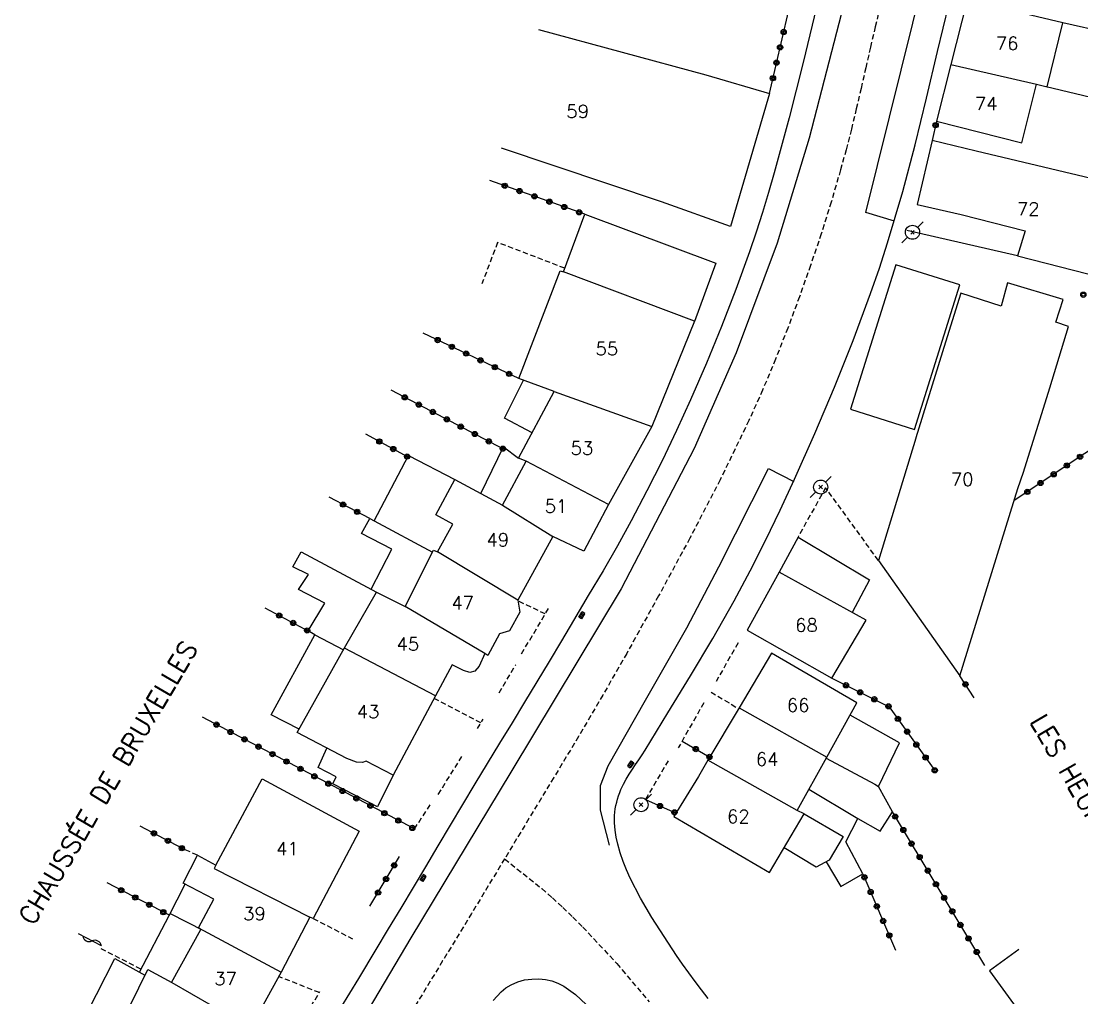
# Model space of a CAD drawing. Header units: millimetres. Extents: x 146998 to 148001, y 143000 to 144001.
# Drawn here: x 147270.7 to 147371.3, y 143751.4 to 143844 of the extents above; entities that cross this region are included whole.
import ezdxf
from ezdxf.enums import TextEntityAlignment as Align

# ---------------------------------------------------------------- set-up
doc = ezdxf.new("R2010")
doc.units = ezdxf.units.MM
doc.linetypes.add('DASHED', pattern=[0.75, 0.5, -0.25])
doc.layers.get('0').update_dxf_attribs({"linetype": 'CONTINUOUS'})
for name, color, linetype in [('W0001', 6, 'DASHED'), ('W0006', 2, 'CONTINUOUS'), ('W0014', 7, 'CONTINUOUS'), ('W0101', 7, 'CONTINUOUS'), ('W0104', 1, 'CONTINUOUS'), ('W0112', 1, 'DASHED'), ('W0310', 3, 'CONTINUOUS'), ('W0323', 7, 'CONTINUOUS'), ('W0333', 7, 'CONTINUOUS'), ('W0401', 7, 'CONTINUOUS'), ('W0473', 7, 'CONTINUOUS'), ('W0989', 7, 'CONTINUOUS'), ('W0991', 7, 'CONTINUOUS'), ('W1102', 7, 'CONTINUOUS')]:
    doc.layers.add(name, color=color, linetype=linetype)
doc.styles.get("Standard").update_dxf_attribs({"font": 'romans.shx', "width": 0.85})

# ---------------------------------------------------------------- blocks, each defined once
blk = doc.blocks.new('T401')
for p, q in [((-0.3, 0.3), (0, 0.3)), ((-0.3, -0.25), (-0.3, 0.3)), ((-0.3, 0.15), (0, 0.15)), ((-0.3, 0), (0, 0)), ((0, 0.3), (0, -0.25)), ((-0.3, -0.15), (0, -0.15)), ((-0.3, -0.25), (-0.3, -0.3)), ((-0.3, -0.3), (0, -0.3)), ((0, -0.3), (0, -0.25))]:
    blk.add_line(p, q)
blk = doc.blocks.new('T473')
for p, q in [((-0.166667, 0.166667), (0.166667, -0.166667)), ((-0.166667, -0.166667), (0.166667, 0.166667)), ((0.500001, 0.500001), (1.000002, 1.000002)), ((-1.000002, -1.000002), (-0.500001, -0.500001))]:
    blk.add_line(p, q)
blk.add_ellipse((0, 0), major_axis=(0.471405, 0.471405), ratio=1, start_param=5.4977871438, end_param=11.780972451)
blk = doc.blocks.new('t323o')
at = {"color": 0, "linetype": 'Continuous'}
for radius in [0.25, 0.15]:
    blk.add_circle((0, 0), radius, dxfattribs=at)
blk = doc.blocks.new('t310o')
at = {"color": 0, "linetype": 'Continuous'}
for centre, start, end in [((-0.5, 0.38), 216.8699, 323.1304), ((0.5, -0.37), 36.8699, 143.1303)]:
    blk.add_arc(centre, 0.625, start, end, dxfattribs=at)

msp = doc.modelspace()

# ---------------------------------------------------------------- linework, layer by layer
at = {"layer": 'W0001'}
for points in [[(147352.15, 143845.39), (147351.68, 143843.45), (147351.23, 143841.51), (147350.79, 143839.56), (147350.34, 143837.61), (147349.89, 143835.67), (147349.42, 143833.73), (147348.92, 143831.79), (147348.39, 143829.87), (147347.51, 143826.83), (147346.56, 143823.82), (147345.55, 143820.82), (147344.5, 143817.85), (147343.39, 143814.88), (147342.22, 143811.93), (147341, 143809), (147339.7, 143806.11), (147336.98, 143800.49), (147334.11, 143794.96), (147331.13, 143789.47), (147328.11, 143784.02), (147325.85, 143780.07), (147323.54, 143776.14), (147321.19, 143772.24), (147318.83, 143768.35), (147316.53, 143764.54)], [(147316.53, 143764.54), (147313.4, 143759.36), (147310.65, 143754.85), (147307.9, 143750.34)], [(147316.53, 143764.54), (147320.06, 143761.71), (147321.06, 143760.83), (147322.04, 143759.93), (147323.01, 143759.01), (147323.95, 143758.07), (147327.18, 143754.6), (147330.24, 143750.99)]]:
    msp.add_lwpolyline(points, dxfattribs=at)
at = {"layer": 'W0006'}
for points in [[(147370.92, 143933.38), (147370.66, 143929.88), (147369.48, 143925.36), (147365.69, 143915.12), (147362.38, 143903.35), (147359.19, 143889.85), (147355.4, 143873.99), (147351.19, 143856.18), (147348.71, 143845.6), (147345.41, 143832.9), (147342.39, 143822.93), (147338.5, 143812.53), (147334.52, 143803.47), (147327.6, 143790.14), (147317.12, 143772.77), (147307.64, 143757.06), (147300.54, 143745.11), (147292.72, 143731.6)], [(147353.52, 143825.02), (147350.78, 143825.84), (147357.5, 143852.87)], [(147326.47, 143765.85), (147325.64, 143769.16), (147325.62, 143771.48), (147326.35, 143773.35), (147329.9, 143779.59), (147333.82, 143786.46), (147336.84, 143792.24), (147341.56, 143801.57)], [(147341.57, 143801.56), (147343.95, 143800.34)]]:
    msp.add_lwpolyline(points, dxfattribs=at)
at = {"layer": 'W0014'}
for points in [[(147335.83, 143751.3), (147335.22, 143752.1), (147334.6, 143752.91), (147334, 143753.72), (147333.41, 143754.54), (147332.84, 143755.37), (147331.66, 143757.16), (147330.51, 143758.97), (147329.42, 143760.82), (147328.44, 143762.72), (147328.09, 143763.5), (147327.77, 143764.29), (147327.49, 143765.1), (147327.27, 143765.93), (147327.12, 143766.6), (147327.01, 143767.27), (147326.95, 143767.95), (147326.96, 143768.64), (147326.99, 143768.96), (147327.03, 143769.27), (147327.09, 143769.59), (147327.16, 143769.9), (147327.25, 143770.21), (147327.34, 143770.52), (147327.45, 143770.82), (147327.57, 143771.11), (147327.8, 143771.62), (147328.06, 143772.1), (147328.35, 143772.58), (147328.65, 143773.04), (147328.96, 143773.49), (147329.27, 143773.94), (147329.58, 143774.4), (147329.87, 143774.86), (147332.01, 143778.38), (147334.16, 143781.89), (147336.27, 143785.43), (147338.3, 143789.01), (147339.81, 143791.85), (147341.27, 143794.72), (147342.68, 143797.62), (147344.04, 143800.54), (147345.96, 143804.89), (147347.81, 143809.27), (147349.58, 143813.7), (147351.24, 143818.15), (147352.08, 143820.55), (147352.85, 143822.97), (147353.59, 143825.4), (147354.29, 143827.84), (147355.46, 143832.24), (147356.54, 143836.67), (147357.59, 143841.1), (147358.65, 143845.53)], [(147346.12, 143845.31), (147344.84, 143840.06), (147343.52, 143834.83), (147342.11, 143829.61), (147341.56, 143827.72), (147340.99, 143825.83), (147340.4, 143823.96), (147339.76, 143822.1), (147338.46, 143818.55), (147337.1, 143815.03), (147335.67, 143811.54), (147334.17, 143808.08), (147332.85, 143805.17), (147331.46, 143802.29), (147330.03, 143799.44), (147328.55, 143796.61), (147327.23, 143794.22), (147325.87, 143791.85), (147324.47, 143789.5), (147323.08, 143787.14), (147321.93, 143785.2), (147320.76, 143783.26), (147319.59, 143781.32), (147318.42, 143779.39), (147317.24, 143777.45), (147316.06, 143775.52), (147314.89, 143773.59), (147313.72, 143771.65), (147312.54, 143769.69), (147311.37, 143767.72), (147310.2, 143765.76), (147309.03, 143763.79), (147307.85, 143761.83), (147306.68, 143759.86), (147305.5, 143757.9), (147304.33, 143755.94), (147302.66, 143753.18), (147300.98, 143750.42)], [(147315.46, 143751.1), (147315.82, 143751.52), (147316.22, 143751.93), (147316.65, 143752.3), (147317.14, 143752.6), (147317.77, 143752.86), (147318.43, 143753.05), (147319.1, 143753.14), (147319.79, 143753.16), (147320.4, 143753.1), (147321.01, 143752.96), (147321.59, 143752.75), (147322.14, 143752.47), (147323.27, 143751.68), (147324.28, 143750.73)]]:
    msp.add_lwpolyline(points, dxfattribs=at)
at = {"layer": 'W0101'}
for points in [[(147360.41, 143846.01), (147358.84, 143839.87)], [(147366.99, 143838), (147368, 143837.76), (147369.49, 143843.82), (147360.41, 143846.01)], [(147319.73, 143843.19), (147335.61, 143838.88), (147335.61, 143838.89), (147341.64, 143837.12)], [(147358.84, 143839.87), (147357.5, 143834.5)], [(147357.5, 143834.5), (147365.59, 143832.44), (147366.98, 143838), (147366.99, 143838)], [(147341.64, 143837.12), (147337.95, 143824.5)], [(147355.67, 143826.6), (147359.84, 143825.66), (147365.89, 143824.1), (147365.19, 143821.73), (147373.2, 143819.68), (147375.35, 143828.3), (147361.25, 143831.65), (147357.08, 143832.66)], [(147357.08, 143832.66), (147355.67, 143826.6)], [(147337.95, 143824.51), (147331.4, 143826.85), (147316.24, 143831.93)], [(147321.24, 143808.86), (147317.88, 143810.09), (147321.8, 143820.31), (147322.13, 143820.2)], [(147334.54, 143815.52), (147322.13, 143820.2)], [(147334.53, 143815.51), (147334.54, 143815.52), (147330.51, 143805.54)], [(147318.58, 143802.26), (147317.86, 143802.54), (147321.24, 143808.86)], [(147330.51, 143805.54), (147326.39, 143798.13)], [(147316.34, 143798.09), (147318.58, 143802.26)], [(147310.18, 143793.65), (147311.62, 143796.29), (147310, 143797.15), (147311.81, 143800.53), (147316.34, 143798.09)], [(147326.39, 143798.13), (147324.04, 143793.71)], [(147321.11, 143795.12), (147317.8, 143789.08)], [(147324.04, 143793.71), (147321.11, 143795.12)], [(147307.09, 143788.46), (147309.79, 143793.82), (147310.18, 143793.65)], [(147339.53, 143786.24), (147347.57, 143781.67), (147350.81, 143787.17), (147342.57, 143791.74)], [(147342.57, 143791.74), (147339.53, 143786.24)], [(147301.36, 143784.54), (147304.38, 143789.83), (147307.09, 143788.46)], [(147317.8, 143789.08), (147317.98, 143787.93), (147317.01, 143786.15), (147316.04, 143785.88), (147314.95, 143783.82), (147314.67, 143784.01)], [(147305.95, 143772.46), (147303.41, 143773.79), (147303.06, 143773.67), (147302.49, 143773.7), (147301.57, 143774.04), (147296.86, 143776.51), (147301.36, 143784.54)], [(147341.83, 143784.04), (147338.77, 143778.86)], [(147347.09, 143774.18), (147349.95, 143779.33), (147341.83, 143784.04)], [(147314.67, 143784.01), (147314.12, 143782.81), (147313.72, 143782.35), (147313.24, 143782.2), (147312.64, 143782.4), (147311.56, 143782.95), (147311.56, 143782.94), (147309.98, 143779.99)], [(147309.98, 143779.99), (147305.95, 143772.46)], [(147338.77, 143778.86), (147335.82, 143773.89)], [(147344.28, 143769.11), (147347.09, 143774.18)], [(147335.82, 143773.89), (147334.91, 143772.35), (147332.59, 143768.56), (147341.67, 143763.23), (147344.95, 143768.8), (147344.28, 143769.11)], [(147289.13, 143763.94), (147293.54, 143772.12), (147302.73, 143767.15)], [(147302.73, 143767.15), (147298.36, 143758.89), (147298.05, 143759)], [(147287.71, 143757.84), (147287.51, 143757.99), (147288.96, 143760.72), (147286.04, 143762.24), (147287.39, 143764.89), (147289.13, 143763.94)], [(147298.05, 143759), (147295.33, 143753.79)], [(147284.96, 143752.8), (147284.95, 143752.8), (147287.71, 143757.84)], [(147279.27, 143747.1), (147282.68, 143754.04), (147282.69, 143754.04), (147284.96, 143752.8)], [(147295.33, 143753.79), (147292.42, 143748.51)]]:
    msp.add_lwpolyline(points, dxfattribs=at)
msp.add_lwpolyline([(147359.79, 143818.2), (147358.34, 143813.54), (147355.54, 143804.46), (147355.54, 143804.45), (147351.98, 143792.84), (147359.71, 143781.88), (147365.22, 143799.67), (147365.76, 143801.2), (147368.26, 143809.22), (147370.02, 143815.04), (147368.81, 143815.43), (147369.52, 143817.59), (147364.23, 143819.18), (147363.63, 143816.94)], close=True, dxfattribs=at)
at = {"layer": 'W0104'}
for points in [[(147367.91, 143837.78), (147377.7, 143835.46), (147378.05, 143837.22), (147375.26, 143837.82), (147376.29, 143841.89), (147373.58, 143842.52), (147373.69, 143842.88), (147369.49, 143843.82)], [(147322.13, 143820.2), (147322.12, 143820.2), (147324.15, 143825.67), (147336.55, 143821.02)], [(147336.55, 143821.02), (147334.53, 143815.51)], [(147319.14, 143804.94), (147316.53, 143806.33), (147318.31, 143809.93)], [(147314.27, 143799.2), (147316.43, 143803.61), (147317.86, 143802.54)], [(147303.87, 143790.1), (147305.82, 143793.91), (147302.96, 143795.39), (147303.75, 143796.82), (147304.15, 143796.6), (147307.42, 143802.8), (147311.81, 143800.53)], [(147304.15, 143796.6), (147309.68, 143793.61)], [(147344.36, 143795.06), (147342.57, 143791.74)], [(147344.36, 143795.06), (147351.13, 143791), (147349.5, 143787.89)], [(147297.04, 143776.84), (147294.39, 143778.21), (147298.54, 143785.77), (147298.53, 143785.77), (147297.9, 143786.17), (147299.47, 143788.78), (147296.98, 143790.08), (147297.93, 143791.49), (147296.46, 143792.24), (147297.23, 143793.66), (147304.38, 143789.83)], [(147298.54, 143785.77), (147301.26, 143784.36)], [(147347.04, 143764.26), (147348.43, 143761.93), (147350.51, 143763.13), (147348.9, 143766.16), (147350.02, 143768.35), (147352.16, 143767.17), (147353.33, 143768.98), (147351.98, 143771.39), (147351.99, 143771.4), (147353.99, 143775.55), (147349.31, 143778.16)], [(147305.97, 143772.48), (147304.49, 143769.48), (147300.25, 143771.64), (147300.54, 143772.33), (147298.85, 143773.2), (147299.67, 143775.04)], [(147347.04, 143774.08), (147351.65, 143771.63), (147351.98, 143771.39)], [(147345.4, 143771.13), (147350.02, 143768.35)], [(147344.95, 143768.8), (147348.65, 143766.66), (147347.32, 143764.41), (147346.09, 143763.76), (147343.04, 143765.57)], [(147281.89, 143753.79), (147284.73, 143759.17), (147286.22, 143762.14)], [(147284.82, 143759.35), (147287.96, 143757.75)], [(147365.31, 143755.93), (147362.53, 143753.91), (147371.96, 143740.91), (147374.87, 143743.02)], [(147275.58, 143748.23), (147275.63, 143748.39), (147276.07, 143748.27), (147279.55, 143755.07), (147282.42, 143753.5)]]:
    msp.add_lwpolyline(points, dxfattribs=at)
msp.add_lwpolyline([(147359.72, 143818.97), (147353.65, 143820.87), (147349.35, 143807.17), (147355.42, 143805.26)], close=True, dxfattribs=at)
at = {"layer": 'W0112'}
for points in [[(147322.25, 143820.55), (147315.87, 143822.99), (147314.37, 143819.07)], [(147346.98, 143799.74), (147344.36, 143795.06)], [(147351.98, 143792.84), (147346.98, 143799.74)], [(147320.39, 143787.76), (147317.82, 143789)], [(147318.14, 143783.99), (147320.78, 143788.42)], [(147338.67, 143785.02), (147336.6, 143781.37)], [(147316, 143780.28), (147317.58, 143782.94)], [(147336.11, 143780.36), (147338.72, 143778.78)], [(147314.28, 143777.44), (147309.85, 143779.74)], [(147335.43, 143779.34), (147332.99, 143775.05)], [(147313.95, 143776.9), (147314.49, 143777.77)], [(147310.24, 143770.65), (147312.55, 143774.36)], [(147332.04, 143773.84), (147329.9, 143770.16)], [(147307.97, 143767.37), (147309.53, 143769.74)], [(147287.39, 143764.89), (147285.96, 143765.51)], [(147298.36, 143758.89), (147302.11, 143756.95)], [(147282.04, 143754.08), (147278.23, 143756.02)], [(147298.96, 143751.85), (147295.1, 143753.38)], [(147297.39, 143749.25), (147299.01, 143751.95)]]:
    msp.add_lwpolyline(points, dxfattribs=at)
at = {"layer": 'W0310'}
msp.add_lwpolyline([(147276.08, 143757.45), (147278.25, 143756.31)], dxfattribs=at)
at = {"layer": 'W0323'}
for points in [[(147341.64, 143837.12), (147343.45, 143844.89), (147338.91, 143845.82)], [(147357.5, 143834.5), (147357.08, 143832.66)], [(147324.15, 143825.67), (147315.12, 143828.88)], [(147317.88, 143810.09), (147308.82, 143814.38)], [(147374.7, 143813.02), (147378.26, 143807.44), (147364.87, 143798.51)], [(147305.73, 143809.01), (147316.39, 143803.42)], [(147303.33, 143804.84), (147307.35, 143802.65)], [(147303.75, 143796.82), (147299.88, 143798.84)], [(147298.1, 143786.05), (147293.83, 143788.32)], [(147347.57, 143781.67), (147353.01, 143778.96), (147357.33, 143772.92)], [(147361.06, 143779.82), (147359.71, 143781.88)], [(147307.97, 143767.37), (147287.88, 143777.97)], [(147333.36, 143775.7), (147336, 143774.18)], [(147329.9, 143770.16), (147332.79, 143768.87)], [(147362.08, 143754.41), (147353.33, 143768.98)], [(147285.99, 143765.51), (147281.95, 143767.65)], [(147303.76, 143760.05), (147306.56, 143764.77)], [(147350.51, 143763.13), (147353.61, 143755.89)], [(147284.74, 143759.18), (147278.84, 143762.26)]]:
    msp.add_lwpolyline(points, dxfattribs=at)
at = {"layer": 'W0333'}
msp.add_lwpolyline([(147365.19, 143821.73), (147354.69, 143824.14)], dxfattribs=at)
at = {"layer": 'W1102'}
for points in [[(147358.84, 143839.87), (147366.98, 143838)], [(147321.24, 143808.86), (147330.51, 143805.54)], [(147326.39, 143798.13), (147318.58, 143802.26)], [(147316.34, 143798.09), (147321.11, 143795.12)], [(147317.8, 143789.08), (147310.18, 143793.65)], [(147314.67, 143784.01), (147307.09, 143788.46)], [(147309.98, 143779.99), (147301.35, 143784.53)], [(147338.77, 143778.86), (147347.09, 143774.18)], [(147344.28, 143769.11), (147335.82, 143773.89)], [(147289.13, 143763.94), (147288.99, 143763.61), (147298.05, 143759)], [(147287.51, 143757.99), (147295.33, 143753.79)], [(147284.96, 143752.8), (147292.42, 143748.51)]]:
    msp.add_lwpolyline(points, dxfattribs=at)

# ---------------------------------------------------------------- block references
at = {"layer": 'W0310', "rotation": 332.3631032028745}
msp.add_blockref('t310o', (147277.4, 143756.75), dxfattribs=at)
at = {"layer": 'W0323'}
for p, rotation in [((147343, 143842.96), 76.840095472712), ((147342.66, 143841.5), 76.840095472712), ((147342.32, 143840.04), 76.840095472712), ((147341.98, 143838.58), 76.840095472712), ((147357.41, 143834.12), 257.1688773788067), ((147316.54, 143828.37), 160.4208543280339), ((147317.95, 143827.87), 160.4208543280339), ((147319.36, 143827.37), 160.4208543280339), ((147320.78, 143826.86), 160.4208543280339), ((147322.19, 143826.36), 160.4208543280339), ((147323.6, 143825.86), 160.4208543280339), ((147371.42, 143818.04), 303.0767810474858), ((147310.18, 143813.74), 154.6270763290233), ((147311.53, 143813.1), 154.6270763290233), ((147312.89, 143812.46), 154.6270763290233), ((147314.24, 143811.81), 154.6270763290233), ((147315.6, 143811.17), 154.6270763290233), ((147316.96, 143810.53), 154.6270763290233), ((147307.06, 143808.31), 332.3184093495782), ((147308.39, 143807.62), 332.3184093495782), ((147309.72, 143806.92), 332.3184093495782), ((147311.05, 143806.22), 332.3184093495782), ((147312.37, 143805.53), 332.3184093495782), ((147313.7, 143804.83), 332.3184093495782), ((147304.65, 143804.12), 331.4813975020238), ((147315.03, 143804.13), 332.3184093495782), ((147305.97, 143803.4), 331.4813975020238), ((147316.36, 143803.44), 332.3184093495782), ((147307.29, 143802.69), 331.4813975020238), ((147369.86, 143801.84), 213.6979658981409), ((147371.11, 143802.67), 213.6979658981409), ((147368.61, 143801.01), 213.6979658981409), ((147367.36, 143800.18), 213.6979658981409), ((147366.11, 143799.34), 213.6979658981409), ((147301.21, 143798.14), 152.4205182297993), ((147302.54, 143797.45), 152.4205182297993), ((147295.16, 143787.61), 151.9426025582374), ((147296.48, 143786.91), 151.9426025582374), ((147297.8, 143786.2), 151.9426025582374), ((147348.91, 143781), 333.5277081170464), ((147360.24, 143781.08), 123.2289195212996), ((147350.25, 143780.33), 333.5277081170464), ((147351.6, 143779.67), 333.5277081170464), ((147352.94, 143779), 333.5277081170464), ((147353.84, 143777.81), 305.5987388032937), ((147289.21, 143777.27), 152.1696453457454), ((147290.53, 143776.57), 152.1696453457454), ((147291.86, 143775.87), 152.1696453457454), ((147354.71, 143776.59), 305.5987388032937), ((147293.19, 143775.17), 152.1696453457454), ((147334.66, 143774.95), 330.1125340367192), ((147355.58, 143775.37), 305.5987388032937), ((147294.51, 143774.47), 152.1696453457454), ((147295.84, 143773.77), 152.1696453457454), ((147335.96, 143774.2), 330.1125340367192), ((147356.46, 143774.15), 305.5987388032937), ((147297.17, 143773.07), 152.1696453457454), ((147357.33, 143772.93), 305.5987388032937), ((147298.49, 143772.37), 152.1696453457454), ((147299.82, 143771.67), 152.1696453457454), ((147301.15, 143770.97), 152.1696453457454), ((147302.47, 143770.27), 152.1696453457454), ((147303.8, 143769.57), 152.1696453457454), ((147305.13, 143768.87), 152.1696453457454), ((147331.27, 143769.55), 335.8995068134474), ((147332.64, 143768.94), 335.8995068134474), ((147306.45, 143768.17), 152.1696453457454), ((147353.58, 143768.55), 120.9932448360158), ((147283.27, 143766.95), 152.0841401994637), ((147307.78, 143767.47), 152.1696453457454), ((147354.35, 143767.27), 120.9932448360158), ((147284.6, 143766.25), 152.0841401994637), ((147355.13, 143765.98), 120.9932448360158), ((147285.92, 143765.55), 152.0841401994637), ((147355.9, 143764.7), 120.9932448360158), ((147306.06, 143763.92), 59.35332596294673), ((147305.29, 143762.63), 59.35332596294673), ((147350.66, 143762.78), 293.1775834624909), ((147356.67, 143763.41), 120.9932448360158), ((147357.44, 143762.13), 120.9932448360158), ((147280.17, 143761.56), 152.4866746548965), ((147281.5, 143760.87), 152.4866746548965), ((147304.53, 143761.34), 59.35332596294673), ((147351.25, 143761.4), 293.1775834624909), ((147358.22, 143760.84), 120.9932448360158), ((147282.83, 143760.18), 152.4866746548965), ((147351.84, 143760.03), 293.1775834624909), ((147358.99, 143759.55), 120.9932448360158), ((147284.16, 143759.48), 152.4866746548965), ((147352.43, 143758.65), 293.1775834624909), ((147359.76, 143758.27), 120.9932448360158), ((147353.02, 143757.27), 293.1775834624909), ((147360.53, 143756.98), 120.9932448360158), ((147361.31, 143755.7), 120.9932448360158)]:
    msp.add_blockref('t323o', p, dxfattribs=dict(at, rotation=rotation))
at = {"layer": 'W0401'}
for p, rotation in [((147323.72, 143787.71), 149.3745878848654), ((147328.62, 143773.41), 325.4796945950949), ((147308.66, 143762.79), 149.207685382307)]:
    msp.add_blockref('T401', p, dxfattribs=dict(at, rotation=rotation))
at = {"layer": 'W0473'}
for p in [(147355.22, 143823.96), (147346.51, 143799.8), (147329.47, 143769.67)]:
    msp.add_blockref('T473', p, dxfattribs=at)

# ---------------------------------------------------------------- texts
at = {"layer": 'W0989'}
for s, rotation, p in [('CHAUSSÉE DE BRUXELLES', 59.3712, (147271.85, 143758.12)), ('LES HEURES-CLAIRES  ', 300.1707, (147366.3, 143777.58))]:
    msp.add_text(s, height=1.75, rotation=rotation, dxfattribs=at).set_placement(p)
at = {"layer": 'W0991'}
for s, p in [('76', (147364.19, 143841.88)), ('74', (147362.21, 143836.16)), ('59', (147323.46, 143835.43)), ('72', (147366.2, 143826.17)), ('55', (147326.23, 143812.92)), ('53', (147323.87, 143803.49)), ('70', (147359.93, 143800.53)), ('51', (147321.41, 143797.99)), ('49', (147315.88, 143794.8)), ('47', (147312.55, 143788.82)), ('68', (147345.16, 143786.71)), ('45', (147307.36, 143784.91)), ('43', (147303.58, 143778.5)), ('66', (147344.37, 143779.11)), ('64', (147341.43, 143773.99)), ('62', (147338.7, 143768.56)), ('41', (147295.92, 143765.5)), ('39', (147292.8, 143759.34)), ('37', (147290.07, 143753.18))]:
    msp.add_text(s, height=1.25, dxfattribs=at).set_placement(p, align=Align.MIDDLE_CENTER)

doc.saveas('drawing.dxf')
